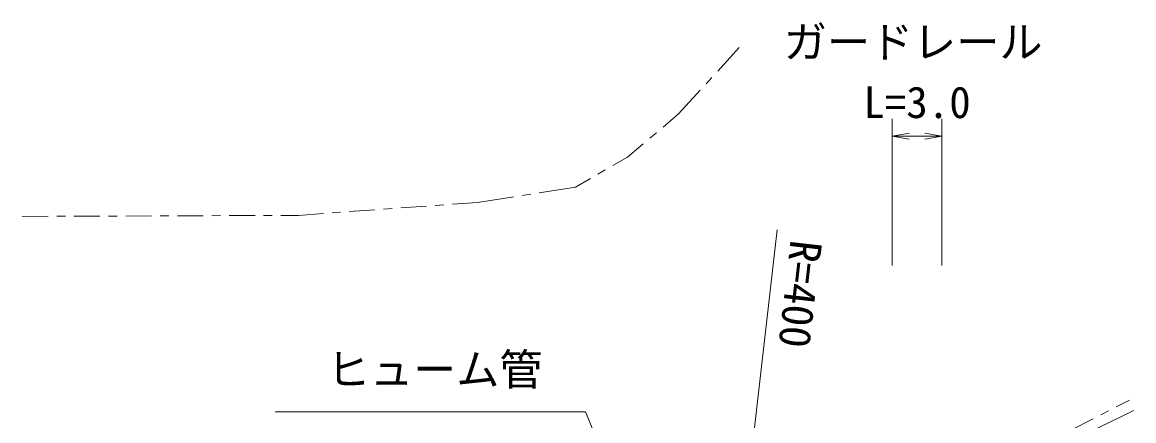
# Model space of a CAD drawing. Units: millimetres, scale not verified. Extents: x 40000 to 680000, y 20000 to 380000.
# Drawn here: x 132330 to 196795, y 293489 to 316610 of the extents above; entities that cross this region are included whole.
import ezdxf
from ezdxf.enums import TextEntityAlignment as Align

# ---------------------------------------------------------------- set-up
doc = ezdxf.new("R2010")
doc.units = ezdxf.units.MM
doc.header["$LTSCALE"] = 1000
doc.layers.add('M-STR-HTXT', color=7, linetype='Continuous', lineweight=13)
doc.layers.add('M-WORK', color=1, linetype='Continuous', lineweight=13)
doc.styles.add('ＭＳ ゴシック', font='')
doc.styles.get('ＭＳ ゴシック').set_extended_font_data('MS Gothic')

# ---------------------------------------------------------------- blocks, each defined once
blk = doc.blocks.new('open_arrow')
at = {"color": 0, "linetype": 'Continuous', "lineweight": -2}
blk.add_lwpolyline([(7.5, 1.25), (0, 0), (7.5, -1.25)], dxfattribs=at)

msp = doc.modelspace()

# ---------------------------------------------------------------- linework, layer by layer
at = {"layer": 'M-STR-HTXT'}
for p, q in [((182779, 302500), (182779, 311000)), ((185667, 302500), (185667, 311000)), ((182779, 310000), (185667, 310000)), ((172587, 273677), (176114, 304572))]:
    msp.add_line(p, q, dxfattribs=at)
msp.add_lwpolyline([(172076, 276786), (165000, 294000), (147000, 294000)], dxfattribs=at)
at = {"layer": 'M-WORK'}
for p, q in [((172665, 313766), (173917, 315135)), ((171990, 313028), (172327, 313397)), ((170400, 311289), (171652, 312659)), ((169494, 310524), (170400, 311289)), ((168730, 309879), (169112, 310201)), ((167442, 308791), (168348, 309556)), ((166579, 308294), (167442, 308791)), ((164417, 307049), (165280, 307545)), ((165713, 307795), (166146, 308045)), ((162315, 306721), (164417, 307049)), ((158731, 306161), (160833, 306489)), ((161327, 306566), (161821, 306644)), ((150296, 305547), (150794, 305584)), ((151293, 305620), (152789, 305729)), ((153288, 305765), (153786, 305801)), ((154285, 305838), (155781, 305947)), ((156280, 305983), (156779, 306019)), ((157277, 306055), (158731, 306161)), ((132330, 305344), (133830, 305350)), ((134330, 305352), (134830, 305354)), ((135330, 305356), (136830, 305361)), ((137330, 305363), (137830, 305365)), ((138330, 305367), (139830, 305373)), ((140330, 305375), (140830, 305377)), ((141330, 305378), (142830, 305384)), ((143330, 305386), (143830, 305388)), ((144330, 305390), (145830, 305396)), ((146330, 305398), (146830, 305399)), ((147330, 305401), (148343, 305405)), ((148343, 305405), (149797, 305511)), ((195777, 294296), (196540, 294691)), ((194889, 293836), (195333, 294066)), ((193113, 292916), (194445, 293606))]:
    msp.add_line(p, q, dxfattribs=at)
msp.add_lwpolyline([(169968, 279204), (173142, 280805), (183343, 279556), (191426, 291482), (196795, 294090)], dxfattribs=at)

# ---------------------------------------------------------------- block references
at = {"layer": 'M-STR-HTXT', "xscale": 133, "yscale": 133}
msp.add_blockref('open_arrow', (182779, 310000), dxfattribs=at)
at = {"layer": 'M-STR-HTXT', "xscale": 133, "yscale": 133, "rotation": 180}
msp.add_blockref('open_arrow', (185667, 310000), dxfattribs=at)

# ---------------------------------------------------------------- texts
at = {"layer": 'M-STR-HTXT', "style": 'ＭＳ ゴシック'}
for s, p in [('ガードレール', (184000, 314000)), ('L=3.0', (184223, 310500))]:
    msp.add_text(s, height=1833, dxfattribs=at).set_placement(p, align=Align.BOTTOM_CENTER)
msp.add_text('R=400', height=1833, rotation=263.487, dxfattribs=at).set_placement((176000, 301000), align=Align.BOTTOM_CENTER)
msp.add_text('ヒューム管', height=1833, dxfattribs=at).set_placement((150000, 295000), align=Align.BOTTOM_LEFT)

doc.saveas('drawing.dxf')
